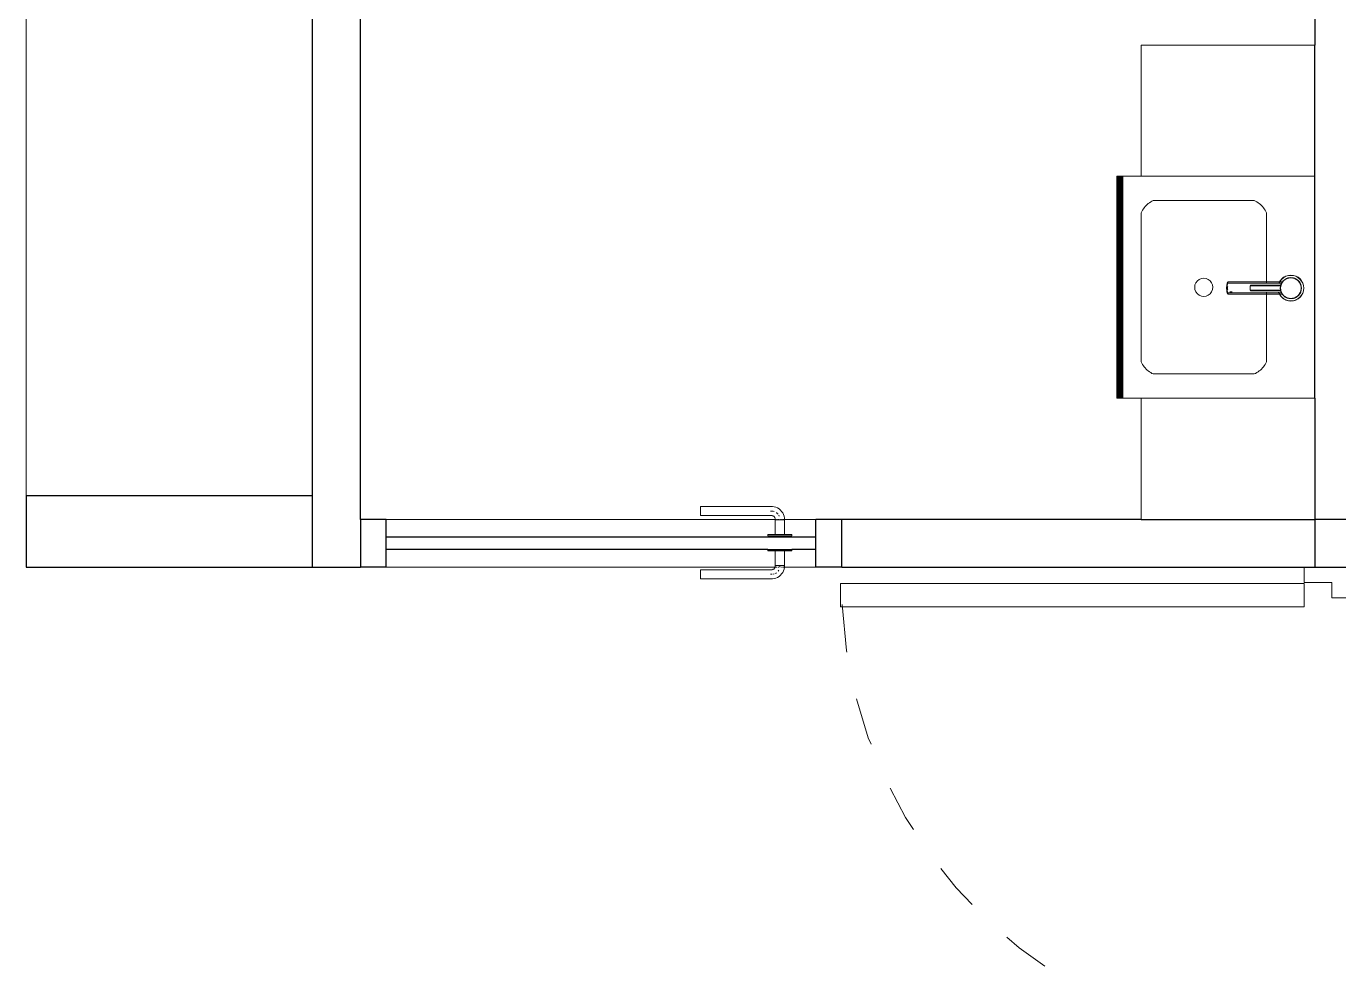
# Model space of a CAD drawing. Header units: metres. Extents: x 6.9 to 88.2, y -7.2 to 15.9.
# Drawn here: x 30.565 to 33.315, y 8.045 to 10.029 of the extents above; entities that cross this region are included whole.
import ezdxf

# ---------------------------------------------------------------- set-up
doc = ezdxf.new("R2010")
doc.units = ezdxf.units.M
doc.linetypes.add('HIDDEN2', pattern=[0.1875, 0.125, -0.0625])
doc.layers.get('0').update_dxf_attribs({"lineweight": 9})
doc.layers.add('A-DOOR', color=1, linetype='Continuous', lineweight=9)
doc.layers.add('walls', color=6, linetype='Continuous')

# ---------------------------------------------------------------- blocks, each defined once
blk = doc.blocks.new('*U39')
at = {"color": 150}
blk.add_lwpolyline([(-0.0277, 0.1), (-0.0277, 0.8947), (-0.0677, 0.8947), (-0.0677, 0.1)], close=True, dxfattribs=at)
for points in [[(-0.85, 0), (-0.7977, 0), (-0.7977, 0.0529), (-0.8239, 0.0529), (-0.8239, 0.1), (-0.85, 0.1)], [(0, 0), (-0.0523, 0), (-0.0523, 0.0529), (-0.0261, 0.0529), (-0.0261, 0.1), (0, 0.1)]]:
    blk.add_lwpolyline(points, dxfattribs=at)
at = {"color": 252, "linetype": 'HIDDEN2', "ltscale": 0.04}
blk.add_arc((-0.0247, 0.0944), 0.7987, 92.8154, 180, dxfattribs=at)
blk = doc.blocks.new('secondfloor')
for p, q in [((30.5655, 11.8591), (30.5655, 9.0461)), ((32.9015, 9.9895), (32.9015, 9.7149)), ((33.2655, 9.9895), (32.9015, 9.9895)), ((32.8507, 9.7149), (32.8507, 9.2501)), ((32.8507, 9.7149), (32.8514, 9.7149)), ((32.8514, 9.7149), (32.8522, 9.7149)), ((32.8514, 9.7149), (32.8514, 9.2501)), ((32.8522, 9.7149), (32.853, 9.7149)), ((32.8522, 9.7149), (32.8522, 9.2501)), ((32.853, 9.7149), (32.8539, 9.7149)), ((32.853, 9.7149), (32.853, 9.2501)), ((32.8539, 9.7149), (32.8549, 9.7149)), ((32.8539, 9.7149), (32.8539, 9.2501)), ((32.8549, 9.7149), (32.8559, 9.7149)), ((32.8549, 9.7149), (32.8549, 9.2501)), ((32.8559, 9.7149), (32.8571, 9.7149)), ((32.8559, 9.7149), (32.8559, 9.2501)), ((32.8571, 9.7149), (32.8582, 9.7149)), ((32.8571, 9.7149), (32.8571, 9.2501)), ((32.8582, 9.7149), (32.8595, 9.7149)), ((32.8582, 9.7149), (32.8582, 9.2501)), ((32.8595, 9.7149), (32.8607, 9.7149)), ((32.8595, 9.7149), (32.8595, 9.2501)), ((32.8607, 9.7149), (32.8621, 9.7149)), ((32.8607, 9.7149), (32.8607, 9.2501)), ((32.8621, 9.7149), (32.8634, 9.7149)), ((32.8621, 9.7149), (32.8621, 9.2501)), ((32.8634, 9.7149), (32.8634, 9.2501)), ((32.9015, 9.7149), (32.8634, 9.7149)), ((32.9015, 9.7149), (33.2655, 9.7149)), ((32.912, 9.6536), (32.9099, 9.6514)), ((32.9142, 9.6557), (32.912, 9.6536)), ((32.9165, 9.6577), (32.9142, 9.6557)), ((32.919, 9.6595), (32.9165, 9.6577)), ((32.9215, 9.6612), (32.919, 9.6595)), ((32.9242, 9.6627), (32.9215, 9.6612)), ((32.9269, 9.6641), (32.9242, 9.6627)), ((32.9269, 9.6641), (33.1385, 9.6641)), ((33.1412, 9.6627), (33.1385, 9.6641)), ((33.1439, 9.6612), (33.1412, 9.6627)), ((33.1464, 9.6595), (33.1439, 9.6612)), ((33.1489, 9.6577), (33.1464, 9.6595)), ((33.1512, 9.6557), (33.1489, 9.6577)), ((33.1534, 9.6536), (33.1512, 9.6557)), ((33.1555, 9.6514), (33.1534, 9.6536)), ((32.9029, 9.6414), (32.9015, 9.6387)), ((32.9015, 9.6387), (32.9015, 9.3263)), ((32.9044, 9.6441), (32.9029, 9.6414)), ((32.9061, 9.6466), (32.9044, 9.6441)), ((32.9079, 9.6491), (32.9061, 9.6466)), ((32.9099, 9.6514), (32.9079, 9.6491)), ((33.1575, 9.6491), (33.1555, 9.6514)), ((33.1593, 9.6466), (33.1575, 9.6491)), ((33.161, 9.6441), (33.1593, 9.6466)), ((33.1625, 9.6414), (33.161, 9.6441)), ((33.1639, 9.6387), (33.1625, 9.6414)), ((33.1639, 9.6387), (33.1639, 9.4939)), ((33.0162, 9.492), (33.0143, 9.4874)), ((33.0192, 9.4959), (33.0162, 9.492)), ((33.0232, 9.499), (33.0192, 9.4959)), ((33.0278, 9.5009), (33.0232, 9.499)), ((33.0327, 9.5015), (33.0278, 9.5009)), ((33.0376, 9.5009), (33.0327, 9.5015)), ((33.0422, 9.499), (33.0376, 9.5009)), ((33.0462, 9.4959), (33.0422, 9.499)), ((33.0492, 9.492), (33.0462, 9.4959)), ((33.0511, 9.4874), (33.0492, 9.492)), ((33.0812, 9.4884), (33.0809, 9.4866)), ((33.081, 9.4866), (33.0813, 9.4884)), ((33.0812, 9.4884), (33.0815, 9.4897)), ((33.0816, 9.4897), (33.0813, 9.4884)), ((33.0818, 9.4906), (33.0815, 9.4897)), ((33.0818, 9.4903), (33.0816, 9.4897)), ((33.0818, 9.4906), (33.0819, 9.4909)), ((33.0818, 9.4906), (33.0821, 9.4909)), ((33.082, 9.4906), (33.0818, 9.4903)), ((33.0818, 9.4903), (33.0818, 9.4906)), ((33.0818, 9.4866), (33.0821, 9.4884)), ((33.082, 9.4884), (33.0818, 9.4866)), ((33.0819, 9.4909), (33.0823, 9.4917)), ((33.082, 9.4906), (33.0821, 9.4909)), ((33.082, 9.4884), (33.0823, 9.4897)), ((33.0821, 9.4909), (33.0823, 9.4912)), ((33.0827, 9.4909), (33.0821, 9.4909)), ((33.0824, 9.4897), (33.0821, 9.4884)), ((33.0823, 9.4917), (33.0826, 9.4925)), ((33.0823, 9.4912), (33.0826, 9.4921)), ((33.0826, 9.4906), (33.0823, 9.4897)), ((33.0826, 9.4903), (33.0824, 9.4897)), ((33.0826, 9.4921), (33.083, 9.4931)), ((33.0826, 9.4925), (33.0829, 9.493)), ((33.0827, 9.4909), (33.0826, 9.4906)), ((33.0826, 9.4906), (33.0829, 9.4909)), ((33.0826, 9.4906), (33.0826, 9.4903)), ((33.0826, 9.4903), (33.0829, 9.4906)), ((33.0829, 9.4917), (33.0827, 9.4909)), ((33.0829, 9.4909), (33.0827, 9.4909)), ((33.0829, 9.493), (33.083, 9.4931)), ((33.083, 9.4925), (33.0829, 9.4917)), ((33.083, 9.4912), (33.0829, 9.4909)), ((33.0829, 9.4909), (33.0829, 9.4906)), ((33.1639, 9.4909), (33.0829, 9.4909)), ((33.083, 9.4931), (33.0831, 9.4932)), ((33.0831, 9.493), (33.083, 9.4925)), ((33.0832, 9.4921), (33.083, 9.4912)), ((33.0831, 9.4932), (33.0833, 9.4937)), ((33.0831, 9.4932), (33.0831, 9.4932)), ((33.0831, 9.4932), (33.0831, 9.493)), ((33.0835, 9.4931), (33.0832, 9.4921)), ((33.0833, 9.4937), (33.0835, 9.4939)), ((33.0835, 9.4939), (33.0835, 9.4937)), ((33.1639, 9.4939), (33.0835, 9.4939)), ((33.0835, 9.4937), (33.0835, 9.4931)), ((33.1639, 9.4939), (33.1639, 9.4909)), ((33.1915, 9.4939), (33.1639, 9.4939)), ((33.1639, 9.4909), (33.1639, 9.4906)), ((33.1899, 9.4909), (33.1639, 9.4909)), ((33.1898, 9.4906), (33.1899, 9.4909)), ((33.1899, 9.4909), (33.19, 9.4911)), ((33.1904, 9.4909), (33.1899, 9.4909)), ((33.19, 9.4911), (33.1915, 9.4939)), ((33.1903, 9.4906), (33.1904, 9.4909)), ((33.1904, 9.491), (33.1919, 9.4939)), ((33.1904, 9.4909), (33.1904, 9.491)), ((33.1957, 9.4909), (33.1904, 9.4909)), ((33.1915, 9.4939), (33.1925, 9.4958)), ((33.1919, 9.4939), (33.1915, 9.4939)), ((33.1919, 9.4939), (33.1929, 9.4956)), ((33.1975, 9.4939), (33.1919, 9.4939)), ((33.1925, 9.4958), (33.1959, 9.5)), ((33.1929, 9.4956), (33.1962, 9.4997)), ((33.1941, 9.4869), (33.1947, 9.4887)), ((33.1944, 9.4883), (33.1941, 9.4869)), ((33.195, 9.4891), (33.1943, 9.4869)), ((33.1947, 9.4887), (33.1944, 9.4883)), ((33.1945, 9.4869), (33.195, 9.4886)), ((33.1945, 9.4869), (33.1948, 9.4881)), ((33.1953, 9.4902), (33.1947, 9.4887)), ((33.1947, 9.4887), (33.1948, 9.4892)), ((33.1948, 9.4892), (33.1953, 9.4902)), ((33.1948, 9.4881), (33.195, 9.4886)), ((33.196, 9.4909), (33.195, 9.4891)), ((33.195, 9.4886), (33.1951, 9.4886)), ((33.1951, 9.4886), (33.1952, 9.489)), ((33.1952, 9.489), (33.1957, 9.49)), ((33.1952, 9.489), (33.1952, 9.489)), ((33.1953, 9.4902), (33.1957, 9.4909)), ((33.1957, 9.4909), (33.1965, 9.4924)), ((33.1961, 9.4917), (33.1957, 9.4909)), ((33.1957, 9.4909), (33.196, 9.4909)), ((33.1957, 9.49), (33.1958, 9.4902)), ((33.1958, 9.4902), (33.1961, 9.4909)), ((33.1958, 9.4902), (33.1962, 9.4909)), ((33.1959, 9.5), (33.2, 9.5034)), ((33.197, 9.4929), (33.196, 9.4909)), ((33.1961, 9.4909), (33.196, 9.4909)), ((33.1965, 9.4924), (33.1961, 9.4917)), ((33.1961, 9.4909), (33.1964, 9.4915)), ((33.1962, 9.4909), (33.1961, 9.4909)), ((33.1962, 9.4997), (33.2003, 9.503)), ((33.1962, 9.4909), (33.1968, 9.4921)), ((33.1964, 9.4915), (33.1968, 9.4921)), ((33.1975, 9.4938), (33.1965, 9.4924)), ((33.1965, 9.4924), (33.1968, 9.493)), ((33.1968, 9.493), (33.1975, 9.4938)), ((33.1968, 9.4921), (33.1969, 9.4922)), ((33.1969, 9.4922), (33.1972, 9.4927)), ((33.1978, 9.4939), (33.197, 9.4929)), ((33.1972, 9.4927), (33.1978, 9.4935)), ((33.1975, 9.4939), (33.199, 9.4957)), ((33.1983, 9.4949), (33.1975, 9.4939)), ((33.1975, 9.4938), (33.1975, 9.4939)), ((33.1978, 9.4939), (33.1975, 9.4939)), ((33.1997, 9.4962), (33.1978, 9.4939)), ((33.1981, 9.4939), (33.1978, 9.4939)), ((33.1978, 9.4935), (33.1981, 9.4939)), ((33.1981, 9.4939), (33.1993, 9.4953)), ((33.1981, 9.4939), (33.1986, 9.4946)), ((33.1981, 9.4939), (33.1981, 9.4939)), ((33.199, 9.4957), (33.1983, 9.4949)), ((33.1986, 9.4946), (33.1993, 9.4953)), ((33.2002, 9.4969), (33.199, 9.4957)), ((33.199, 9.4957), (33.1996, 9.4963)), ((33.1993, 9.4954), (33.1998, 9.496)), ((33.1993, 9.4953), (33.1993, 9.4954)), ((33.1996, 9.4963), (33.2002, 9.4969)), ((33.203, 9.4989), (33.1997, 9.4962)), ((33.1998, 9.496), (33.1999, 9.496)), ((33.1999, 9.496), (33.2005, 9.4965)), ((33.2047, 9.5059), (33.2, 9.5034)), ((33.2002, 9.4969), (33.2021, 9.4984)), ((33.201, 9.4976), (33.2002, 9.4969)), ((33.2003, 9.503), (33.2049, 9.5055)), ((33.2005, 9.4965), (33.2006, 9.4966)), ((33.2006, 9.4966), (33.2023, 9.498)), ((33.2006, 9.4966), (33.2013, 9.4973)), ((33.2021, 9.4984), (33.201, 9.4976)), ((33.2013, 9.4973), (33.2023, 9.498)), ((33.2021, 9.4984), (33.2029, 9.4991)), ((33.203, 9.499), (33.2021, 9.4984)), ((33.2023, 9.498), (33.2024, 9.4981)), ((33.2024, 9.4981), (33.2031, 9.4987)), ((33.2035, 9.4994), (33.2029, 9.4991)), ((33.2031, 9.4987), (33.2069, 9.5007)), ((33.2031, 9.4987), (33.2031, 9.4987)), ((33.2031, 9.4987), (33.2031, 9.4987)), ((33.2057, 9.5006), (33.2035, 9.4994)), ((33.2041, 9.4998), (33.2035, 9.4994)), ((33.2057, 9.5006), (33.2041, 9.4998)), ((33.2047, 9.5059), (33.2099, 9.5074)), ((33.2049, 9.5055), (33.2099, 9.507)), ((33.2067, 9.5011), (33.2057, 9.5006)), ((33.2071, 9.5012), (33.2067, 9.501)), ((33.2067, 9.5011), (33.2071, 9.5012)), ((33.2109, 9.5021), (33.2068, 9.5009)), ((33.2069, 9.5007), (33.2073, 9.5008)), ((33.2071, 9.5012), (33.2098, 9.502)), ((33.2076, 9.5014), (33.2071, 9.5012)), ((33.2073, 9.5008), (33.2099, 9.5016)), ((33.2073, 9.5008), (33.2078, 9.5011)), ((33.2098, 9.502), (33.2076, 9.5014)), ((33.2078, 9.5011), (33.2099, 9.5016)), ((33.2109, 9.5024), (33.2098, 9.502)), ((33.2099, 9.5074), (33.2152, 9.5079)), ((33.2099, 9.507), (33.2152, 9.5075)), ((33.2099, 9.5016), (33.2109, 9.5019)), ((33.2152, 9.5026), (33.2109, 9.5021)), ((33.2109, 9.5024), (33.2111, 9.5024)), ((33.2109, 9.5019), (33.2112, 9.502)), ((33.2111, 9.5024), (33.2113, 9.5024)), ((33.2112, 9.502), (33.2114, 9.502)), ((33.2152, 9.5028), (33.2113, 9.5024)), ((33.2114, 9.502), (33.2152, 9.5024)), ((33.2152, 9.5079), (33.2205, 9.5074)), ((33.2152, 9.5075), (33.2204, 9.507)), ((33.219, 9.5024), (33.2152, 9.5028)), ((33.2152, 9.5028), (33.2152, 9.5026)), ((33.2201, 9.5021), (33.2152, 9.5026)), ((33.2152, 9.5026), (33.2152, 9.5024)), ((33.2152, 9.5024), (33.2189, 9.502)), ((33.2189, 9.502), (33.2192, 9.502)), ((33.219, 9.5024), (33.2201, 9.5024)), ((33.2192, 9.5024), (33.219, 9.5024)), ((33.2195, 9.5024), (33.2192, 9.5024)), ((33.2192, 9.502), (33.2194, 9.5019)), ((33.2194, 9.5019), (33.2204, 9.5016)), ((33.2195, 9.5024), (33.2201, 9.5024)), ((33.2201, 9.5021), (33.2195, 9.5024)), ((33.2201, 9.5024), (33.224, 9.5011)), ((33.2236, 9.501), (33.2201, 9.5021)), ((33.2206, 9.502), (33.2201, 9.5021)), ((33.2204, 9.507), (33.2254, 9.5055)), ((33.2204, 9.5016), (33.2226, 9.5011)), ((33.2204, 9.5016), (33.223, 9.5008)), ((33.2205, 9.5074), (33.2256, 9.5059)), ((33.2227, 9.5014), (33.2206, 9.502)), ((33.2232, 9.5012), (33.2206, 9.502)), ((33.2226, 9.5011), (33.223, 9.5008)), ((33.2232, 9.5012), (33.2227, 9.5014)), ((33.223, 9.5008), (33.2234, 9.5007)), ((33.2236, 9.501), (33.2232, 9.5012)), ((33.2236, 9.5011), (33.2232, 9.5012)), ((33.2234, 9.5007), (33.2244, 9.5002)), ((33.2247, 9.5005), (33.2236, 9.5011)), ((33.224, 9.5011), (33.2262, 9.4998)), ((33.2244, 9.5002), (33.226, 9.4995)), ((33.2244, 9.5002), (33.2266, 9.499)), ((33.2262, 9.4998), (33.2247, 9.5005)), ((33.2268, 9.4994), (33.2247, 9.5005)), ((33.2254, 9.5055), (33.2301, 9.503)), ((33.2303, 9.5034), (33.2256, 9.5059)), ((33.226, 9.4995), (33.2266, 9.499)), ((33.2268, 9.4994), (33.2262, 9.4998)), ((33.2262, 9.4998), (33.2276, 9.4991)), ((33.2275, 9.4989), (33.2263, 9.4995)), ((33.2266, 9.499), (33.2272, 9.4987)), ((33.2271, 9.4992), (33.2268, 9.4994)), ((33.2282, 9.4984), (33.2271, 9.4992)), ((33.2274, 9.4991), (33.2271, 9.4992)), ((33.2272, 9.4987), (33.228, 9.4981)), ((33.2282, 9.4984), (33.2274, 9.4991)), ((33.2293, 9.4975), (33.2275, 9.4989)), ((33.2276, 9.4991), (33.2313, 9.4963)), ((33.228, 9.4981), (33.2291, 9.4973)), ((33.228, 9.4981), (33.2298, 9.4965)), ((33.2293, 9.4976), (33.2282, 9.4984)), ((33.2293, 9.4975), (33.2282, 9.4984)), ((33.2291, 9.4973), (33.2298, 9.4965)), ((33.2298, 9.4971), (33.2293, 9.4976)), ((33.2298, 9.4971), (33.2293, 9.4975)), ((33.2301, 9.4969), (33.2298, 9.4971)), ((33.2309, 9.4963), (33.2298, 9.4971)), ((33.2298, 9.4965), (33.2305, 9.496)), ((33.2301, 9.503), (33.2341, 9.4997)), ((33.2314, 9.4956), (33.2301, 9.4969)), ((33.2308, 9.4963), (33.2301, 9.4969)), ((33.2303, 9.5034), (33.2344, 9.5)), ((33.2305, 9.496), (33.231, 9.4954)), ((33.2314, 9.4956), (33.2308, 9.4963)), ((33.2308, 9.4963), (33.2309, 9.4963)), ((33.2309, 9.4963), (33.2313, 9.4963)), ((33.2312, 9.4962), (33.2309, 9.4963)), ((33.231, 9.4954), (33.2317, 9.4946)), ((33.231, 9.4954), (33.2325, 9.4935)), ((33.2337, 9.4929), (33.2312, 9.4962)), ((33.2313, 9.4963), (33.2339, 9.493)), ((33.2321, 9.4949), (33.2314, 9.4956)), ((33.2328, 9.4938), (33.2314, 9.4956)), ((33.2317, 9.4946), (33.2325, 9.4935)), ((33.2328, 9.4938), (33.2321, 9.4949)), ((33.2325, 9.4935), (33.2332, 9.4927)), ((33.2338, 9.4923), (33.2328, 9.4938)), ((33.2335, 9.493), (33.2328, 9.4938)), ((33.2332, 9.4927), (33.2351, 9.489)), ((33.2338, 9.4923), (33.2335, 9.493)), ((33.2343, 9.4917), (33.2337, 9.4929)), ((33.2343, 9.4917), (33.2338, 9.4923)), ((33.2349, 9.4903), (33.2338, 9.4923)), ((33.2339, 9.493), (33.2358, 9.4892)), ((33.2341, 9.4997), (33.2375, 9.4956)), ((33.2349, 9.4903), (33.2343, 9.4917)), ((33.2344, 9.5), (33.2378, 9.4958)), ((33.2353, 9.4895), (33.2349, 9.4903)), ((33.2355, 9.4892), (33.2349, 9.4903)), ((33.2351, 9.489), (33.2353, 9.4886)), ((33.2353, 9.4886), (33.2355, 9.4881)), ((33.2353, 9.4886), (33.2361, 9.486)), ((33.2356, 9.4891), (33.2355, 9.4892)), ((33.2357, 9.4887), (33.2355, 9.4891)), ((33.2355, 9.4881), (33.2361, 9.486)), ((33.2357, 9.4887), (33.2356, 9.4891)), ((33.2358, 9.4885), (33.2357, 9.4887)), ((33.2358, 9.4892), (33.237, 9.485)), ((33.2359, 9.4883), (33.2358, 9.4885)), ((33.2362, 9.4871), (33.2358, 9.4885)), ((33.2362, 9.4871), (33.2359, 9.4883)), ((33.2375, 9.4956), (33.2399, 9.491)), ((33.2378, 9.4958), (33.2403, 9.4911)), ((33.2399, 9.491), (33.2415, 9.486)), ((33.2403, 9.4911), (33.2419, 9.486)), ((33.0143, 9.4874), (33.0137, 9.4825)), ((33.0137, 9.4825), (33.0143, 9.4775)), ((33.0143, 9.4775), (33.0162, 9.473)), ((33.0162, 9.473), (33.0192, 9.469)), ((33.0192, 9.469), (33.0232, 9.466)), ((33.0232, 9.466), (33.0278, 9.4641)), ((33.0278, 9.4641), (33.0327, 9.4634)), ((33.0327, 9.4634), (33.0376, 9.4641)), ((33.0376, 9.4641), (33.0422, 9.466)), ((33.0422, 9.466), (33.0462, 9.469)), ((33.0462, 9.469), (33.0492, 9.473)), ((33.0492, 9.473), (33.0511, 9.4775)), ((33.0518, 9.4825), (33.0511, 9.4874)), ((33.0511, 9.4775), (33.0518, 9.4825)), ((33.0807, 9.4847), (33.0806, 9.4828)), ((33.0806, 9.4808), (33.0806, 9.4828)), ((33.0806, 9.4808), (33.0807, 9.4828)), ((33.0806, 9.4808), (33.0806, 9.4789)), ((33.0806, 9.4789), (33.0807, 9.477)), ((33.0807, 9.4847), (33.0809, 9.4866)), ((33.0807, 9.4828), (33.0808, 9.4847)), ((33.0808, 9.477), (33.0807, 9.4789)), ((33.0807, 9.477), (33.0809, 9.4751)), ((33.0808, 9.4847), (33.081, 9.4866)), ((33.081, 9.4751), (33.0808, 9.477)), ((33.0809, 9.4751), (33.0812, 9.4733)), ((33.0813, 9.4733), (33.081, 9.4751)), ((33.0812, 9.4733), (33.0815, 9.472)), ((33.0813, 9.4733), (33.0816, 9.472)), ((33.0815, 9.4847), (33.0814, 9.4828)), ((33.0814, 9.4808), (33.0814, 9.4828)), ((33.0814, 9.4808), (33.0814, 9.4789)), ((33.0815, 9.477), (33.0814, 9.4789)), ((33.0815, 9.4847), (33.0818, 9.4866)), ((33.0815, 9.4828), (33.0816, 9.4847)), ((33.0815, 9.4808), (33.0815, 9.4828)), ((33.0815, 9.4789), (33.0815, 9.4808)), ((33.0816, 9.477), (33.0815, 9.4789)), ((33.0815, 9.477), (33.0818, 9.4751)), ((33.0818, 9.4711), (33.0815, 9.472)), ((33.0816, 9.4847), (33.0818, 9.4866)), ((33.0818, 9.4751), (33.0816, 9.477)), ((33.0816, 9.472), (33.0818, 9.4714)), ((33.0821, 9.4733), (33.0818, 9.4751)), ((33.082, 9.4733), (33.0818, 9.4751)), ((33.082, 9.4711), (33.0818, 9.4714)), ((33.0818, 9.4714), (33.0818, 9.4711)), ((33.0818, 9.4711), (33.0821, 9.4708)), ((33.0818, 9.4711), (33.0819, 9.4708)), ((33.0819, 9.4807), (33.082, 9.4822)), ((33.082, 9.4792), (33.0819, 9.4807)), ((33.0823, 9.47), (33.0819, 9.4708)), ((33.082, 9.4822), (33.0825, 9.4837)), ((33.082, 9.4807), (33.0821, 9.4822)), ((33.0821, 9.4792), (33.082, 9.4807)), ((33.0825, 9.4777), (33.082, 9.4792)), ((33.0823, 9.472), (33.082, 9.4733)), ((33.0821, 9.4708), (33.082, 9.4711)), ((33.0821, 9.4822), (33.0826, 9.4836)), ((33.0823, 9.4822), (33.0821, 9.4807)), ((33.0821, 9.4807), (33.0823, 9.4792)), ((33.0826, 9.4778), (33.0821, 9.4792)), ((33.0821, 9.4733), (33.0824, 9.472)), ((33.0823, 9.4705), (33.0821, 9.4708)), ((33.0827, 9.4708), (33.0821, 9.4708)), ((33.0827, 9.4837), (33.0823, 9.4822)), ((33.0823, 9.4792), (33.0827, 9.4777)), ((33.0826, 9.4711), (33.0823, 9.472)), ((33.0826, 9.4696), (33.0823, 9.4705)), ((33.0826, 9.4692), (33.0823, 9.47)), ((33.0824, 9.472), (33.0826, 9.4714)), ((33.0825, 9.4837), (33.0828, 9.4844)), ((33.0828, 9.477), (33.0825, 9.4777)), ((33.0826, 9.4836), (33.0828, 9.4841)), ((33.0828, 9.4772), (33.0826, 9.4778)), ((33.0826, 9.4714), (33.0826, 9.4711)), ((33.0829, 9.4711), (33.0826, 9.4714)), ((33.0826, 9.4711), (33.0827, 9.4708)), ((33.0826, 9.4711), (33.0829, 9.4708)), ((33.083, 9.4686), (33.0826, 9.4696)), ((33.0829, 9.4687), (33.0826, 9.4692)), ((33.0828, 9.4838), (33.0827, 9.4837)), ((33.0827, 9.4777), (33.0828, 9.4775)), ((33.0829, 9.47), (33.0827, 9.4708)), ((33.0829, 9.4708), (33.0827, 9.4708)), ((33.0829, 9.4711), (33.0829, 9.4708)), ((33.0829, 9.4708), (33.083, 9.4705)), ((33.0829, 9.4708), (33.1639, 9.4708)), ((33.083, 9.4692), (33.0829, 9.47)), ((33.083, 9.4686), (33.0829, 9.4687)), ((33.083, 9.4705), (33.0832, 9.4696)), ((33.083, 9.4692), (33.0831, 9.4687)), ((33.0831, 9.4685), (33.083, 9.4686)), ((33.0831, 9.4687), (33.0831, 9.4685)), ((33.0831, 9.4685), (33.0831, 9.4685)), ((33.0833, 9.468), (33.0831, 9.4685)), ((33.0832, 9.4696), (33.0835, 9.4686)), ((33.0835, 9.4678), (33.0833, 9.468)), ((33.0835, 9.4686), (33.0835, 9.468)), ((33.0835, 9.468), (33.0835, 9.4678)), ((33.0835, 9.4678), (33.1639, 9.4678)), ((33.0881, 9.4731), (33.0873, 9.4733)), ((33.0875, 9.4733), (33.0876, 9.4733)), ((33.0881, 9.4732), (33.0876, 9.4733)), ((33.0896, 9.473), (33.0881, 9.4732)), ((33.0881, 9.4732), (33.0884, 9.4731)), ((33.0884, 9.4731), (33.0881, 9.4731)), ((33.0884, 9.4731), (33.0896, 9.4729)), ((33.0911, 9.4732), (33.0896, 9.473)), ((33.0896, 9.4729), (33.0898, 9.4729)), ((33.0898, 9.4729), (33.0899, 9.4729)), ((33.0899, 9.4729), (33.0912, 9.4731)), ((33.0916, 9.4733), (33.0911, 9.4732)), ((33.092, 9.4733), (33.0912, 9.4731)), ((33.0912, 9.4731), (33.0914, 9.4731)), ((33.0914, 9.4731), (33.0922, 9.4733)), ((33.1297, 9.4809), (33.1298, 9.4818)), ((33.1297, 9.4809), (33.1298, 9.48)), ((33.1298, 9.4827), (33.1299, 9.4835)), ((33.1298, 9.4818), (33.1299, 9.4827)), ((33.1298, 9.4827), (33.1298, 9.4818)), ((33.1298, 9.4809), (33.1298, 9.4818)), ((33.1298, 9.48), (33.1298, 9.4809)), ((33.1298, 9.48), (33.1298, 9.4791)), ((33.1299, 9.4791), (33.1298, 9.48)), ((33.1298, 9.4791), (33.1299, 9.4782)), ((33.13, 9.4844), (33.1299, 9.4835)), ((33.1301, 9.4843), (33.1299, 9.4835)), ((33.1299, 9.4827), (33.13, 9.4835)), ((33.13, 9.4782), (33.1299, 9.4791)), ((33.1299, 9.4782), (33.13, 9.4774)), ((33.13, 9.4844), (33.1301, 9.4845)), ((33.13, 9.4835), (33.1301, 9.4843)), ((33.1301, 9.4774), (33.13, 9.4782)), ((33.1301, 9.4773), (33.13, 9.4774)), ((33.1302, 9.4849), (33.1301, 9.4845)), ((33.1301, 9.4845), (33.1301, 9.4843)), ((33.1301, 9.4845), (33.1301, 9.4845)), ((33.1301, 9.4774), (33.1301, 9.4773)), ((33.1301, 9.4772), (33.1301, 9.4773)), ((33.1302, 9.4768), (33.1301, 9.4772)), ((33.1302, 9.485), (33.1303, 9.4853)), ((33.1302, 9.485), (33.1302, 9.485)), ((33.1302, 9.485), (33.1302, 9.485)), ((33.1302, 9.485), (33.1302, 9.485)), ((33.1302, 9.485), (33.1302, 9.4849)), ((33.1302, 9.4849), (33.1302, 9.485)), ((33.1302, 9.4767), (33.1302, 9.4768)), ((33.1302, 9.4768), (33.1302, 9.4767)), ((33.1302, 9.4768), (33.1302, 9.4768)), ((33.1302, 9.4768), (33.1302, 9.4768)), ((33.1302, 9.4767), (33.1303, 9.4765)), ((33.1302, 9.4767), (33.1302, 9.4767)), ((33.1303, 9.4855), (33.1304, 9.4856)), ((33.1304, 9.4855), (33.1303, 9.4854)), ((33.1303, 9.4854), (33.1305, 9.4855)), ((33.1303, 9.4854), (33.1303, 9.4855)), ((33.1303, 9.4854), (33.1303, 9.4853)), ((33.1304, 9.4854), (33.1303, 9.4853)), ((33.1303, 9.4853), (33.1303, 9.4854)), ((33.1303, 9.4854), (33.1303, 9.4854)), ((33.1303, 9.4853), (33.1303, 9.4853)), ((33.1303, 9.4765), (33.1303, 9.4764)), ((33.1304, 9.4764), (33.1303, 9.4765)), ((33.1303, 9.4764), (33.1303, 9.4765)), ((33.1303, 9.4765), (33.1303, 9.4765)), ((33.1303, 9.4764), (33.1303, 9.4763)), ((33.1303, 9.4763), (33.1304, 9.4761)), ((33.1303, 9.4763), (33.1304, 9.4762)), ((33.1303, 9.4763), (33.1305, 9.4762)), ((33.1303, 9.4763), (33.1303, 9.4763)), ((33.1305, 9.4859), (33.1304, 9.4857)), ((33.1304, 9.4856), (33.1304, 9.4857)), ((33.1304, 9.4855), (33.1304, 9.4856)), ((33.1305, 9.4855), (33.1304, 9.4854)), ((33.1305, 9.4762), (33.1304, 9.4764)), ((33.1304, 9.4761), (33.1304, 9.4762)), ((33.1304, 9.4761), (33.1304, 9.4761)), ((33.1305, 9.4759), (33.1304, 9.4761)), ((33.1309, 9.4868), (33.1305, 9.4857)), ((33.1305, 9.4859), (33.1307, 9.4865)), ((33.1305, 9.4857), (33.1305, 9.4855)), ((33.1937, 9.4855), (33.1305, 9.4855)), ((33.1305, 9.4761), (33.1305, 9.4762)), ((33.1936, 9.4762), (33.1305, 9.4762)), ((33.1305, 9.4761), (33.1309, 9.4749)), ((33.1305, 9.4759), (33.1307, 9.4752)), ((33.1309, 9.4868), (33.1307, 9.4866)), ((33.1307, 9.4865), (33.1307, 9.4866)), ((33.1307, 9.4752), (33.1307, 9.4752)), ((33.1307, 9.4752), (33.1309, 9.4749)), ((33.1309, 9.4868), (33.1309, 9.4869)), ((33.1941, 9.4869), (33.1309, 9.4869)), ((33.1309, 9.4749), (33.1309, 9.4749)), ((33.1309, 9.4749), (33.194, 9.4749)), ((33.1639, 9.472), (33.1639, 9.4708)), ((33.1899, 9.4708), (33.1639, 9.4708)), ((33.1639, 9.4696), (33.1639, 9.4678)), ((33.1639, 9.4678), (33.1639, 9.3263)), ((33.1639, 9.4678), (33.1913, 9.4678)), ((33.1899, 9.4708), (33.1895, 9.472)), ((33.1903, 9.4708), (33.1899, 9.472)), ((33.1903, 9.4708), (33.1899, 9.4708)), ((33.1956, 9.4708), (33.1903, 9.4708)), ((33.1913, 9.4678), (33.1904, 9.4696)), ((33.1918, 9.4678), (33.1909, 9.4696)), ((33.1925, 9.4656), (33.1913, 9.4678)), ((33.1913, 9.4678), (33.1918, 9.4678)), ((33.1929, 9.4658), (33.1918, 9.4678)), ((33.1918, 9.4678), (33.1973, 9.4678)), ((33.1959, 9.4615), (33.1925, 9.4656)), ((33.1962, 9.4618), (33.1929, 9.4658)), ((33.1935, 9.485), (33.1931, 9.4807)), ((33.1931, 9.4807), (33.1935, 9.4768)), ((33.1937, 9.4854), (33.1935, 9.485)), ((33.1935, 9.4807), (33.1939, 9.4849)), ((33.1939, 9.4768), (33.1935, 9.4807)), ((33.1935, 9.4766), (33.1935, 9.4768)), ((33.1935, 9.4764), (33.1935, 9.4766)), ((33.1936, 9.4762), (33.1935, 9.4764)), ((33.1936, 9.4854), (33.1937, 9.4855)), ((33.1938, 9.4762), (33.1936, 9.4762)), ((33.194, 9.4749), (33.1936, 9.4762)), ((33.1937, 9.4855), (33.1941, 9.4869)), ((33.1937, 9.4855), (33.1937, 9.4854)), ((33.1939, 9.4855), (33.1937, 9.4855)), ((33.1937, 9.4768), (33.1938, 9.4765)), ((33.1938, 9.4765), (33.1938, 9.4762)), ((33.1938, 9.4762), (33.194, 9.4757)), ((33.194, 9.4762), (33.1938, 9.4762)), ((33.1943, 9.4869), (33.1939, 9.4855)), ((33.1939, 9.4855), (33.1939, 9.4854)), ((33.1941, 9.4855), (33.1939, 9.4855)), ((33.1939, 9.4849), (33.1941, 9.4854)), ((33.1939, 9.4767), (33.1939, 9.4768)), ((33.1939, 9.4765), (33.1939, 9.4767)), ((33.194, 9.4762), (33.1939, 9.4765)), ((33.1943, 9.4752), (33.194, 9.4762)), ((33.194, 9.4749), (33.1944, 9.4732)), ((33.1947, 9.4727), (33.194, 9.4749)), ((33.194, 9.4749), (33.1942, 9.4749)), ((33.1941, 9.4869), (33.1943, 9.4869)), ((33.1941, 9.4855), (33.1943, 9.486)), ((33.1941, 9.4854), (33.1941, 9.4855)), ((33.1941, 9.4752), (33.1942, 9.4749)), ((33.1942, 9.4749), (33.195, 9.4724)), ((33.1942, 9.4749), (33.1944, 9.4749)), ((33.1943, 9.4861), (33.1945, 9.4869)), ((33.1945, 9.4869), (33.1943, 9.4869)), ((33.1943, 9.486), (33.1943, 9.4861)), ((33.1944, 9.4749), (33.1943, 9.4752)), ((33.1948, 9.4733), (33.1944, 9.4749)), ((33.1951, 9.4729), (33.1944, 9.4749)), ((33.1944, 9.4732), (33.1947, 9.4727)), ((33.1947, 9.4727), (33.1948, 9.4723)), ((33.1948, 9.4723), (33.1947, 9.4727)), ((33.1951, 9.4729), (33.1948, 9.4733)), ((33.1956, 9.4708), (33.1948, 9.4723)), ((33.1952, 9.4724), (33.1951, 9.4729)), ((33.1972, 9.4687), (33.1952, 9.4724)), ((33.1956, 9.4708), (33.1961, 9.4697)), ((33.1956, 9.4708), (33.1965, 9.4691)), ((33.2, 9.4581), (33.1959, 9.4615)), ((33.1961, 9.4697), (33.1965, 9.4691)), ((33.2003, 9.4584), (33.1962, 9.4618)), ((33.1965, 9.4691), (33.1968, 9.4685)), ((33.1968, 9.4685), (33.1973, 9.4678)), ((33.1999, 9.4654), (33.1972, 9.4687)), ((33.1973, 9.4678), (33.1975, 9.4677)), ((33.1975, 9.4677), (33.1983, 9.4665)), ((33.1975, 9.4677), (33.199, 9.4658)), ((33.1983, 9.4665), (33.199, 9.4658)), ((33.199, 9.4658), (33.1996, 9.4651)), ((33.1996, 9.4652), (33.2002, 9.4646)), ((33.2002, 9.4646), (33.1996, 9.4651)), ((33.1997, 9.4653), (33.203, 9.4626)), ((33.2005, 9.4649), (33.1999, 9.4654)), ((33.2002, 9.4646), (33.201, 9.4638)), ((33.2021, 9.463), (33.2002, 9.4646)), ((33.2013, 9.4642), (33.2005, 9.4649)), ((33.2024, 9.4634), (33.2005, 9.4649)), ((33.201, 9.4638), (33.2021, 9.463)), ((33.2024, 9.4634), (33.2013, 9.4642)), ((33.2021, 9.463), (33.2035, 9.4621)), ((33.2029, 9.4624), (33.2021, 9.463)), ((33.2031, 9.4627), (33.2024, 9.4634)), ((33.2035, 9.4621), (33.2029, 9.4624)), ((33.203, 9.4626), (33.2068, 9.4606)), ((33.2037, 9.4624), (33.2031, 9.4627)), ((33.2035, 9.4621), (33.2041, 9.4616)), ((33.2057, 9.4609), (33.2035, 9.4621)), ((33.2043, 9.462), (33.2037, 9.4624)), ((33.2059, 9.4613), (33.2037, 9.4624)), ((33.2041, 9.4616), (33.2057, 9.4609)), ((33.2059, 9.4613), (33.2043, 9.462)), ((33.2057, 9.4609), (33.2071, 9.4602)), ((33.2067, 9.4603), (33.2057, 9.4609)), ((33.2069, 9.4607), (33.2059, 9.4613)), ((33.2071, 9.4602), (33.2067, 9.4603)), ((33.2068, 9.4606), (33.2109, 9.4593)), ((33.2073, 9.4606), (33.2069, 9.4607)), ((33.2071, 9.4602), (33.2076, 9.46)), ((33.2098, 9.4594), (33.2071, 9.4602)), ((33.2078, 9.4604), (33.2073, 9.4606)), ((33.2099, 9.4598), (33.2073, 9.4606)), ((33.2076, 9.46), (33.2098, 9.4594)), ((33.2099, 9.4598), (33.2078, 9.4604)), ((33.2201, 9.4593), (33.2239, 9.4606)), ((33.224, 9.4603), (33.2201, 9.4591)), ((33.223, 9.4606), (33.2204, 9.4598)), ((33.2226, 9.4604), (33.2204, 9.4598)), ((33.2206, 9.4594), (33.2232, 9.4602)), ((33.2206, 9.4594), (33.2227, 9.46)), ((33.223, 9.4606), (33.2226, 9.4604)), ((33.2227, 9.46), (33.2232, 9.4602)), ((33.2234, 9.4607), (33.223, 9.4606)), ((33.2232, 9.4602), (33.2239, 9.4606)), ((33.2232, 9.4602), (33.2236, 9.4603)), ((33.2244, 9.4613), (33.2234, 9.4607)), ((33.2236, 9.4603), (33.2247, 9.4609)), ((33.2236, 9.4603), (33.224, 9.4603)), ((33.2239, 9.4606), (33.2275, 9.4626)), ((33.2239, 9.4606), (33.2247, 9.4609)), ((33.2262, 9.4616), (33.224, 9.4603)), ((33.2266, 9.4624), (33.2244, 9.4613)), ((33.226, 9.462), (33.2244, 9.4613)), ((33.2247, 9.4609), (33.2268, 9.4621)), ((33.2247, 9.4609), (33.2262, 9.4616)), ((33.2266, 9.4624), (33.226, 9.462)), ((33.2276, 9.4624), (33.2262, 9.4616)), ((33.2262, 9.4616), (33.2268, 9.4621)), ((33.2272, 9.4627), (33.2266, 9.4624)), ((33.2268, 9.4621), (33.2282, 9.4631)), ((33.2268, 9.4621), (33.2274, 9.4624)), ((33.228, 9.4634), (33.2272, 9.4627)), ((33.2274, 9.4624), (33.2282, 9.4631)), ((33.2275, 9.4626), (33.2293, 9.4639)), ((33.2313, 9.4651), (33.2276, 9.4624)), ((33.2298, 9.4649), (33.228, 9.4634)), ((33.2291, 9.4642), (33.228, 9.4634)), ((33.2282, 9.4631), (33.2293, 9.4639)), ((33.2282, 9.4631), (33.2293, 9.4638)), ((33.2298, 9.4649), (33.2291, 9.4642)), ((33.2293, 9.4638), (33.2298, 9.4643)), ((33.2293, 9.4639), (33.2298, 9.4643)), ((33.2305, 9.4654), (33.2298, 9.4649)), ((33.2298, 9.4643), (33.2309, 9.4651)), ((33.2298, 9.4643), (33.2301, 9.4645)), ((33.2301, 9.4645), (33.2314, 9.4658)), ((33.2301, 9.4645), (33.2308, 9.4651)), ((33.2341, 9.4618), (33.2301, 9.4584)), ((33.2344, 9.4615), (33.2303, 9.4581)), ((33.231, 9.4661), (33.2305, 9.4654)), ((33.2308, 9.4651), (33.2314, 9.4658)), ((33.2308, 9.4651), (33.2309, 9.4651)), ((33.2309, 9.4651), (33.2313, 9.4651)), ((33.2325, 9.4679), (33.231, 9.4661)), ((33.2317, 9.4668), (33.231, 9.4661)), ((33.2339, 9.4685), (33.2313, 9.4651)), ((33.2314, 9.4658), (33.2328, 9.4676)), ((33.2314, 9.4658), (33.2321, 9.4665)), ((33.2325, 9.4679), (33.2317, 9.4668)), ((33.2321, 9.4665), (33.2328, 9.4676)), ((33.2323, 9.4668), (33.2336, 9.4685)), ((33.2332, 9.4687), (33.2325, 9.4679)), ((33.2328, 9.4676), (33.2338, 9.4691)), ((33.2328, 9.4676), (33.2335, 9.4685)), ((33.2335, 9.4693), (33.2332, 9.4687)), ((33.2346, 9.4715), (33.2335, 9.4693)), ((33.2339, 9.4699), (33.2335, 9.4693)), ((33.2335, 9.4685), (33.2338, 9.4691)), ((33.2335, 9.4685), (33.2336, 9.4685)), ((33.2336, 9.4685), (33.2339, 9.4685)), ((33.2338, 9.4691), (33.2349, 9.4712)), ((33.2338, 9.4691), (33.2341, 9.4695)), ((33.2358, 9.4723), (33.2339, 9.4685)), ((33.2346, 9.4715), (33.2339, 9.4699)), ((33.2375, 9.4658), (33.2341, 9.4618)), ((33.2343, 9.4698), (33.2349, 9.4712)), ((33.2343, 9.4698), (33.2343, 9.4698)), ((33.2378, 9.4656), (33.2344, 9.4615)), ((33.2351, 9.4724), (33.2346, 9.4715)), ((33.2349, 9.4712), (33.2357, 9.4727)), ((33.2349, 9.4712), (33.2355, 9.4723)), ((33.2353, 9.4729), (33.2351, 9.4724)), ((33.2361, 9.4755), (33.2353, 9.4729)), ((33.2355, 9.4733), (33.2353, 9.4729)), ((33.2361, 9.4755), (33.2355, 9.4733)), ((33.2355, 9.4723), (33.2356, 9.4724)), ((33.2355, 9.4723), (33.2358, 9.4723)), ((33.2356, 9.4724), (33.2357, 9.4727)), ((33.2357, 9.4727), (33.2358, 9.4729)), ((33.237, 9.4764), (33.2358, 9.4723)), ((33.2358, 9.4729), (33.2362, 9.4743)), ((33.2358, 9.4729), (33.2359, 9.4732)), ((33.2359, 9.4732), (33.2362, 9.4743)), ((33.2361, 9.486), (33.2364, 9.4849)), ((33.2364, 9.4765), (33.2361, 9.4755)), ((33.2364, 9.4862), (33.2362, 9.4871)), ((33.2362, 9.4743), (33.2364, 9.4752)), ((33.2367, 9.4853), (33.2364, 9.4862)), ((33.2364, 9.4849), (33.2364, 9.4847)), ((33.2364, 9.4847), (33.2365, 9.4845)), ((33.2365, 9.477), (33.2364, 9.4767)), ((33.2364, 9.4767), (33.2364, 9.4765)), ((33.2364, 9.4752), (33.2367, 9.4761)), ((33.2365, 9.4845), (33.2368, 9.4807)), ((33.2368, 9.4807), (33.2365, 9.477)), ((33.2368, 9.485), (33.2367, 9.4853)), ((33.2367, 9.4761), (33.2368, 9.4764)), ((33.2368, 9.485), (33.2368, 9.485)), ((33.2368, 9.485), (33.2368, 9.485)), ((33.2368, 9.485), (33.2369, 9.4846)), ((33.2368, 9.4765), (33.2369, 9.4769)), ((33.2368, 9.4764), (33.2368, 9.4765)), ((33.2368, 9.4765), (33.2368, 9.4765)), ((33.2372, 9.4807), (33.2369, 9.4846)), ((33.2372, 9.4807), (33.2369, 9.4846)), ((33.2369, 9.4769), (33.2372, 9.4807)), ((33.2369, 9.4769), (33.2372, 9.4807)), ((33.237, 9.485), (33.2374, 9.4807)), ((33.2374, 9.4807), (33.237, 9.4764)), ((33.2399, 9.4705), (33.2375, 9.4658)), ((33.2403, 9.4703), (33.2378, 9.4656)), ((33.2415, 9.4755), (33.2399, 9.4705)), ((33.2419, 9.4754), (33.2403, 9.4703)), ((33.2415, 9.486), (33.242, 9.4807)), ((33.242, 9.4807), (33.2415, 9.4755)), ((33.2419, 9.486), (33.2424, 9.4807)), ((33.2424, 9.4807), (33.2419, 9.4754)), ((33.2047, 9.4556), (33.2, 9.4581)), ((33.2049, 9.456), (33.2003, 9.4584)), ((33.2047, 9.4556), (33.2099, 9.454)), ((33.2099, 9.4544), (33.2049, 9.456)), ((33.2098, 9.4594), (33.2109, 9.4591)), ((33.2109, 9.4595), (33.2099, 9.4598)), ((33.2152, 9.4539), (33.2099, 9.4544)), ((33.2152, 9.4535), (33.2099, 9.454)), ((33.2112, 9.4595), (33.2109, 9.4595)), ((33.2109, 9.4593), (33.2152, 9.4589)), ((33.2109, 9.4591), (33.2111, 9.4591)), ((33.2111, 9.4591), (33.2113, 9.459)), ((33.2114, 9.4594), (33.2112, 9.4595)), ((33.2113, 9.459), (33.2152, 9.4587)), ((33.2152, 9.4591), (33.2114, 9.4594)), ((33.2189, 9.4594), (33.2152, 9.4591)), ((33.2152, 9.4589), (33.2201, 9.4593)), ((33.2152, 9.4589), (33.2152, 9.4591)), ((33.2152, 9.4587), (33.219, 9.459)), ((33.2152, 9.4587), (33.2152, 9.4589)), ((33.2204, 9.4544), (33.2152, 9.4539)), ((33.2205, 9.454), (33.2152, 9.4535)), ((33.2192, 9.4595), (33.2189, 9.4594)), ((33.2201, 9.4591), (33.219, 9.459)), ((33.219, 9.459), (33.2192, 9.4591)), ((33.2194, 9.4595), (33.2192, 9.4595)), ((33.2192, 9.4591), (33.2195, 9.4591)), ((33.2204, 9.4598), (33.2194, 9.4595)), ((33.2195, 9.4591), (33.2201, 9.4593)), ((33.2195, 9.4591), (33.2201, 9.4591)), ((33.2201, 9.4593), (33.2206, 9.4594)), ((33.2254, 9.456), (33.2204, 9.4544)), ((33.2256, 9.4556), (33.2205, 9.454)), ((33.2301, 9.4584), (33.2254, 9.456)), ((33.2303, 9.4581), (33.2256, 9.4556)), ((32.9029, 9.3235), (32.9015, 9.3263)), ((32.9044, 9.3209), (32.9029, 9.3235)), ((33.161, 9.3209), (33.1625, 9.3235)), ((33.1625, 9.3235), (33.1639, 9.3263)), ((32.9061, 9.3183), (32.9044, 9.3209)), ((32.9079, 9.3159), (32.9061, 9.3183)), ((32.9099, 9.3135), (32.9079, 9.3159)), ((32.912, 9.3113), (32.9099, 9.3135)), ((32.9142, 9.3092), (32.912, 9.3113)), ((32.9165, 9.3073), (32.9142, 9.3092)), ((32.919, 9.3054), (32.9165, 9.3073)), ((32.9215, 9.3038), (32.919, 9.3054)), ((32.9242, 9.3022), (32.9215, 9.3038)), ((32.9269, 9.3009), (32.9242, 9.3022)), ((32.9269, 9.3009), (33.1385, 9.3009)), ((33.1385, 9.3009), (33.1412, 9.3022)), ((33.1412, 9.3022), (33.1439, 9.3038)), ((33.1439, 9.3038), (33.1464, 9.3054)), ((33.1464, 9.3054), (33.1489, 9.3073)), ((33.1489, 9.3073), (33.1512, 9.3092)), ((33.1512, 9.3092), (33.1534, 9.3113)), ((33.1534, 9.3113), (33.1555, 9.3135)), ((33.1555, 9.3135), (33.1575, 9.3159)), ((33.1575, 9.3159), (33.1593, 9.3183)), ((33.1593, 9.3183), (33.161, 9.3209)), ((32.8507, 9.2501), (32.8514, 9.2501)), ((32.8514, 9.2501), (32.8522, 9.2501)), ((32.8522, 9.2501), (32.853, 9.2501)), ((32.853, 9.2501), (32.8539, 9.2501)), ((32.8539, 9.2501), (32.8549, 9.2501)), ((32.8549, 9.2501), (32.8559, 9.2501)), ((32.8559, 9.2501), (32.8571, 9.2501)), ((32.8571, 9.2501), (32.8582, 9.2501)), ((32.8582, 9.2501), (32.8595, 9.2501)), ((32.8595, 9.2501), (32.8607, 9.2501)), ((32.8607, 9.2501), (32.8621, 9.2501)), ((32.8621, 9.2501), (32.8634, 9.2501)), ((32.8634, 9.2501), (32.9015, 9.2501)), ((32.9015, 9.2501), (33.2655, 9.2501)), ((32.9015, 9.2501), (32.9015, 8.9961)), ((32.125, 9.0234), (31.978, 9.0234)), ((31.978, 9.0234), (31.978, 9.0043)), ((32.1288, 9.0234), (32.125, 9.0234)), ((32.1325, 9.0229), (32.1288, 9.0234)), ((32.1361, 9.0218), (32.1325, 9.0229)), ((32.1396, 9.0203), (32.1361, 9.0218)), ((32.1428, 9.0183), (32.1396, 9.0203)), ((32.1349, 8.9961), (31.3199, 8.9961)), ((32.1352, 8.9961), (31.3199, 8.9961)), ((32.125, 9.0043), (31.978, 9.0043)), ((32.0723, 9.0042), (32.125, 9.0042)), ((32.125, 9.0138), (32.1281, 9.0138)), ((32.1275, 9.0043), (32.125, 9.0043)), ((32.1286, 9.0042), (32.1275, 9.0043)), ((32.1281, 9.0138), (32.1305, 9.0135)), ((32.1296, 9.0039), (32.1286, 9.0042)), ((32.1307, 9.0034), (32.1296, 9.0039)), ((32.1305, 9.0135), (32.1329, 9.0128)), ((32.1316, 9.0028), (32.1307, 9.0034)), ((32.1325, 9.0021), (32.1316, 9.0028)), ((32.1332, 9.0013), (32.1325, 9.0021)), ((32.1338, 9.0004), (32.1332, 9.0013)), ((32.1343, 8.9994), (32.1338, 9.0004)), ((32.1347, 8.9983), (32.1343, 8.9994)), ((32.1349, 8.9972), (32.1347, 8.9983)), ((32.1349, 8.9961), (32.1349, 8.9972)), ((32.135, 8.9951), (32.1349, 8.9961)), ((32.1352, 8.9961), (32.1349, 8.9961)), ((32.1349, 8.9648), (32.135, 8.9949)), ((32.1527, 8.9958), (32.135, 8.9951)), ((32.1527, 8.9953), (32.135, 8.9949)), ((32.1377, 8.9961), (32.1356, 8.9961)), ((32.1377, 8.9961), (32.1356, 8.9961)), ((32.1372, 9.0106), (32.1391, 9.009)), ((32.1397, 8.9961), (32.1386, 8.9961)), ((32.1397, 8.9961), (32.1386, 8.9961)), ((32.1391, 9.009), (32.1407, 9.0072)), ((32.1432, 8.9961), (32.1408, 8.9961)), ((32.1432, 8.9961), (32.1408, 8.9961)), ((32.1421, 9.0052), (32.1432, 9.003)), ((32.1457, 9.0159), (32.1428, 9.0183)), ((32.1445, 8.9955), (32.1445, 8.9951)), ((32.1482, 9.0131), (32.1457, 9.0159)), ((32.1481, 8.9961), (32.1457, 8.9961)), ((32.1481, 8.9961), (32.1457, 8.9961)), ((32.1504, 9.0099), (32.1482, 9.0131)), ((32.1503, 8.9961), (32.1492, 8.9961)), ((32.1503, 8.9961), (32.1492, 8.9961)), ((32.152, 9.0066), (32.1504, 9.0099)), ((32.1533, 8.9961), (32.1512, 8.9961)), ((32.1533, 8.9961), (32.1512, 8.9961)), ((32.1532, 9.003), (32.152, 9.0066)), ((32.1527, 8.9953), (32.1527, 8.9958)), ((32.1539, 8.9992), (32.1532, 9.003)), ((32.154, 8.9961), (32.1537, 8.9961)), ((32.2199, 8.9961), (32.1537, 8.9961)), ((32.154, 8.9961), (32.1539, 8.9992)), ((32.2199, 8.9961), (32.154, 8.9961)), ((32.154, 8.9953), (32.154, 8.9961)), ((32.154, 8.9648), (32.154, 8.9953)), ((32.1193, 8.9648), (32.1193, 8.9618)), ((32.1348, 8.9648), (32.1193, 8.9648)), ((32.1696, 8.9618), (32.1193, 8.9618)), ((32.1349, 8.9648), (32.1348, 8.9648)), ((32.1349, 8.9648), (32.1377, 8.9648)), ((32.1377, 8.9648), (32.138, 8.9648)), ((32.138, 8.9648), (32.1387, 8.9648)), ((32.1408, 8.9648), (32.1387, 8.9648)), ((32.1412, 8.9648), (32.1408, 8.9648)), ((32.142, 8.9648), (32.1412, 8.9648)), ((32.142, 8.9648), (32.1503, 8.9648)), ((32.1503, 8.9648), (32.151, 8.9648)), ((32.154, 8.9648), (32.151, 8.9648)), ((32.1541, 8.9648), (32.154, 8.9648)), ((32.1541, 8.9648), (32.1696, 8.9648)), ((32.1696, 8.9648), (32.1696, 8.9618)), ((32.1193, 8.9304), (32.1193, 8.9334)), ((32.1348, 8.9304), (32.1193, 8.9304)), ((32.1349, 8.9304), (32.1348, 8.9304)), ((32.1349, 8.9304), (32.135, 8.9002)), ((32.1349, 8.9304), (32.1377, 8.9304)), ((32.1377, 8.9304), (32.138, 8.9304)), ((32.138, 8.9304), (32.1387, 8.9304)), ((32.1408, 8.9304), (32.1387, 8.9304)), ((32.1412, 8.9304), (32.1408, 8.9304)), ((32.142, 8.9304), (32.1412, 8.9304)), ((32.142, 8.9304), (32.154, 8.9304)), ((32.154, 8.9304), (32.154, 8.8999)), ((32.1696, 8.9304), (32.154, 8.9304)), ((32.1696, 8.9304), (32.1696, 8.9334)), ((31.3199, 8.8961), (32.1344, 8.8961)), ((32.125, 8.8909), (31.978, 8.8909)), ((31.978, 8.8909), (31.978, 8.8718)), ((32.0723, 8.891), (32.125, 8.891)), ((32.1275, 8.8909), (32.125, 8.8909)), ((32.1286, 8.891), (32.1275, 8.8909)), ((32.1296, 8.8913), (32.1286, 8.891)), ((32.1307, 8.8918), (32.1296, 8.8913)), ((32.1316, 8.8924), (32.1307, 8.8918)), ((32.1325, 8.8931), (32.1316, 8.8924)), ((32.1332, 8.8939), (32.1325, 8.8931)), ((32.1338, 8.8948), (32.1332, 8.8939)), ((32.1343, 8.8958), (32.1338, 8.8948)), ((32.1344, 8.8961), (32.1343, 8.8958)), ((32.1347, 8.8969), (32.1344, 8.8961)), ((32.1344, 8.8961), (32.1348, 8.8961)), ((32.1349, 8.898), (32.1347, 8.8969)), ((32.135, 8.9001), (32.1349, 8.898)), ((32.1527, 8.8999), (32.135, 8.9002)), ((32.135, 8.9001), (32.1527, 8.8994)), ((32.1351, 8.8833), (32.1372, 8.8846)), ((32.1352, 8.8961), (32.1383, 8.8961)), ((32.1405, 8.8961), (32.1429, 8.8961)), ((32.1407, 8.888), (32.1421, 8.89)), ((32.1444, 8.897), (32.1445, 8.8997)), ((32.1445, 8.8997), (32.1445, 8.9001)), ((32.1467, 8.8961), (32.1479, 8.8961)), ((32.1504, 8.8852), (32.1482, 8.8821)), ((32.1501, 8.8961), (32.1511, 8.8961)), ((32.152, 8.8886), (32.1504, 8.8852)), ((32.1519, 8.8961), (32.1535, 8.8961)), ((32.1532, 8.8922), (32.152, 8.8886)), ((32.1527, 8.8999), (32.1527, 8.8994)), ((32.1539, 8.8959), (32.1532, 8.8922)), ((32.1539, 8.8961), (32.1538, 8.8961)), ((32.154, 8.8999), (32.1539, 8.8961)), ((32.1539, 8.8961), (32.1539, 8.8959)), ((32.2199, 8.8961), (32.1539, 8.8961)), ((32.125, 8.8718), (31.978, 8.8718)), ((32.125, 8.8813), (32.1281, 8.8813)), ((32.1288, 8.8718), (32.125, 8.8718)), ((32.1325, 8.8723), (32.1288, 8.8718)), ((32.1305, 8.8817), (32.1329, 8.8823)), ((32.1361, 8.8734), (32.1325, 8.8723)), ((32.1396, 8.8749), (32.1361, 8.8734)), ((32.1428, 8.8769), (32.1396, 8.8749)), ((32.1457, 8.8793), (32.1428, 8.8769)), ((32.1482, 8.8821), (32.1457, 8.8793))]:
    blk.add_line(p, q)
at = {"layer": 'walls'}
for p, q in [((31.1655, 8.8961), (31.1655, 11.8591)), ((31.2655, 8.9961), (31.2655, 11.8091)), ((33.2655, 10.3366), (33.2655, 9.9895)), ((33.2655, 9.7149), (33.2655, 9.9895)), ((33.2655, 9.2501), (33.2655, 9.7149)), ((33.2655, 9.2501), (33.2655, 8.9961)), ((30.5655, 9.0461), (31.1655, 9.0461)), ((30.5655, 9.0461), (30.5655, 8.8961)), ((31.2655, 8.9961), (31.2655, 8.8961)), ((31.3199, 8.9961), (31.2655, 8.9961)), ((31.3199, 8.9588), (31.3199, 8.9961)), ((32.2744, 8.9961), (32.2199, 8.9961)), ((32.2199, 8.9588), (32.2199, 8.9961)), ((32.2744, 8.8961), (32.2744, 8.9961)), ((32.9015, 8.9961), (32.2744, 8.9961)), ((32.9015, 8.9961), (33.2655, 8.9961)), ((33.3655, 8.9961), (33.2655, 8.9961)), ((33.2655, 8.9961), (33.2655, 8.8961)), ((32.2199, 8.9588), (31.3199, 8.9588)), ((31.3199, 8.9334), (31.3199, 8.9588)), ((32.2199, 8.9334), (32.2199, 8.9588)), ((31.3199, 8.8961), (31.3199, 8.9334)), ((32.1193, 8.9334), (31.3199, 8.9334)), ((32.1193, 8.9334), (32.1696, 8.9334)), ((32.2199, 8.9334), (32.1696, 8.9334)), ((32.2199, 8.8961), (32.2199, 8.9334)), ((30.5655, 8.8961), (31.1655, 8.8961)), ((31.1655, 8.8961), (31.2655, 8.8961)), ((31.3199, 8.8961), (31.2655, 8.8961)), ((32.2744, 8.8961), (32.2199, 8.8961)), ((32.2744, 8.8961), (33.2655, 8.8961)), ((33.2655, 8.8961), (33.3655, 8.8961))]:
    blk.add_line(p, q, dxfattribs=at)
at = {"layer": 'A-DOOR', "color": 150, "xscale": 1.22236950788011, "yscale": 1.22236950788011, "zscale": 1.22236950788011, "rotation": 90.00000000000001}
blk.add_blockref('*U39', (33.3655, 8.8961), dxfattribs=at)

msp = doc.modelspace()

# ---------------------------------------------------------------- block references
msp.add_blockref('secondfloor', (0, 0))

doc.saveas('drawing.dxf')
